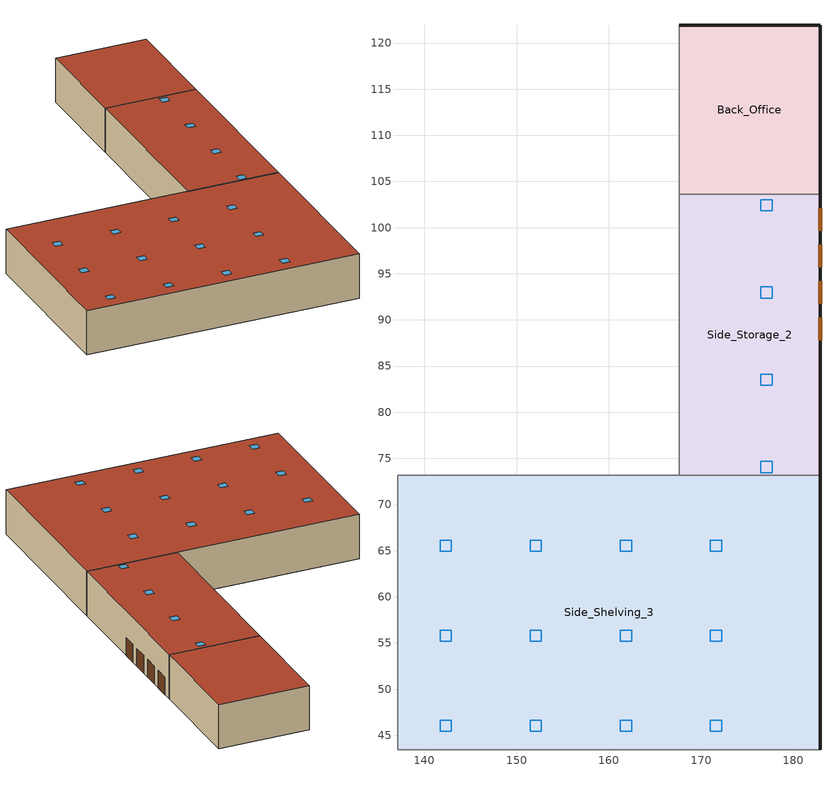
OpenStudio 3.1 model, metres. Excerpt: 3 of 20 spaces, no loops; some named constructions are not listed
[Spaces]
Side_Shelving_3
 floor ground (Surface 89 SlabOnOrBelowGradeF073): 182.88,73.15 182.88,43.43 137.16,43.43 137.16,73.15 z0
 wall outside (MetalFrameWallU055): 182.88,43.43 182.88,73.15 z0:7.62
 wall to Aisle_4: 137.16,73.15 137.16,43.43 z0:7.62
 wall to Back_Shelving/Refrig: 167.64,73.15 137.16,73.15 z0:7.62
 wall to Side_Shelving_4 (MetalFrameWallInterior): 137.16,43.43 182.88,43.43 z0:7.62
 wall to Side_Storage_2 (MetalFrameWallInterior): 182.88,73.15 167.64,73.15 z0:7.62
 roof outside (FlatNonresWoodFramingAndOtherRoofU034): 182.88,43.43 182.88,73.15 137.16,73.15 137.16,43.43 z7.62
 skylight (Base_AllCZ_Skylt-Gl-CurbMntU58): 172.21,55.17 172.21,56.39 170.99,56.39 170.99,55.17 z7.62; 142.95,64.92 142.95,66.14 141.73,66.14 141.73,64.92 z7.62; 162.46,64.92 162.46,66.14 161.24,66.14 161.24,64.92 z7.62; 172.21,64.92 172.21,66.14 170.99,66.14 170.99,64.92 z7.62; 172.21,45.42 172.21,46.63 170.99,46.63 170.99,45.42 z7.62; 162.46,45.42 162.46,46.63 161.24,46.63 161.24,45.42 z7.62; 142.95,45.42 142.95,46.63 141.73,46.63 141.73,45.42 z7.62; 152.7,45.42 152.7,46.63 151.49,46.63 151.49,45.42 z7.62; 162.46,55.17 162.46,56.39 161.24,56.39 161.24,55.17 z7.62; 152.7,55.17 152.7,56.39 151.49,56.39 151.49,55.17 z7.62; 152.7,64.92 152.7,66.14 151.49,66.14 151.49,64.92 z7.62; 142.95,55.17 142.95,56.39 141.73,56.39 141.73,55.17 z7.62
Back_Office
 floor ground (Surface 133 SlabOnOrBelowGradeF073): 182.88,121.92 182.88,103.63 167.64,103.63 167.64,121.92 z0
 wall outside (MetalFrameWallU055): 182.88,103.63 182.88,121.92 167.64,121.92 z0:7.62
 wall to Side_Storage_2 (MetalFrameWallInterior): 167.64,103.63 182.88,103.63 z0:7.62
 wall to Back_Storage_2 (MetalFrameWallInterior): 167.64,121.92 167.64,103.63 z0:7.62
 roof outside (FlatNonresWoodFramingAndOtherRoofU034): 182.88,103.63 182.88,121.92 167.64,121.92 167.64,103.63 z7.62
Side_Storage_2
 floor ground (Surface 115 SlabOnOrBelowGradeF073): 182.88,103.63 182.88,73.15 167.64,73.15 167.64,103.63 z0
 wall outside (MetalFrameWallU055): 182.88,73.15 182.88,103.63 z0:7.62
 wall to Back_Shelving/Refrig: 167.64,103.63 167.64,73.15 z0:7.62
 door (ExtOpaqueDoorU145): 182.88,87.78 182.88,90.22 / 182.88,91.74 182.88,94.18 / 182.88,95.71 182.88,98.15 / 182.88,99.67 182.88,102.11 z0:3.05
 roof outside (FlatNonresWoodFramingAndOtherRoofU034): 182.88,73.15 182.88,103.63 167.64,103.63 167.64,73.15 z7.62
 skylight (Base_AllCZ_Skylt-Gl-CurbMntU58): 177.7,101.8 177.7,103.02 176.48,103.02 176.48,101.8 z7.62; 177.7,73.46 177.7,74.68 176.48,74.68 176.48,73.46 z7.62; 177.7,82.91 177.7,84.12 176.48,84.12 176.48,82.91 z7.62; 177.7,92.35 177.7,93.57 176.48,93.57 176.48,92.35 z7.62
[Schedule:Day]
WaterMainCZ12Jan: 1, 0, 10.7778, 2, 0, 10.7778, 3, 0, 10.7778, 4, 0, 10.7778, 5, 0, 10.7778, 6, 0, 10.7778, 7, 0, 10.7778, 8, 0, 10.7778, 9, 0, 10.7778, 10, 0, 10.7778, 11, 0, 10.7778, 12, 0, 10.7778, 13, 0, 10.7778, 14, 0, 10.7778, 15, 0, 10.7778, 16, 0, 10.7778, 17, 0, 10.7778, 18, 0, 10.7778, 19, 0, 10.7778, 20, 0, 10.7778, 21, 0, 10.7778, 22, 0, 10.7778, 23, 0, 10.7778, 24, 0, 10.7778
WaterMainCZ12Feb: 1, 0, 10.8333, 2, 0, 10.8333, 3, 0, 10.8333, 4, 0, 10.8333, 5, 0, 10.8333, 6, 0, 10.8333, 7, 0, 10.8333, 8, 0, 10.8333, 9, 0, 10.8333, 10, 0, 10.8333, 11, 0, 10.8333, 12, 0, 10.8333, 13, 0, 10.8333, 14, 0, 10.8333, 15, 0, 10.8333, 16, 0, 10.8333, 17, 0, 10.8333, 18, 0, 10.8333, 19, 0, 10.8333, 20, 0, 10.8333, 21, 0, 10.8333, 22, 0, 10.8333, 23, 0, 10.8333, 24, 0, 10.8333
WaterMainCZ12Mar: 1, 0, 11.5, 2, 0, 11.5, 3, 0, 11.5, 4, 0, 11.5, 5, 0, 11.5, 6, 0, 11.5, 7, 0, 11.5, 8, 0, 11.5, 9, 0, 11.5, 10, 0, 11.5, 11, 0, 11.5, 12, 0, 11.5, 13, 0, 11.5, 14, 0, 11.5, 15, 0, 11.5, 16, 0, 11.5, 17, 0, 11.5, 18, 0, 11.5, 19, 0, 11.5, 20, 0, 11.5, 21, 0, 11.5, 22, 0, 11.5, 23, 0, 11.5, 24, 0, 11.5
WaterMainCZ12Apr: 1, 0, 12.5556, 2, 0, 12.5556, 3, 0, 12.5556, 4, 0, 12.5556, 5, 0, 12.5556, 6, 0, 12.5556, 7, 0, 12.5556, 8, 0, 12.5556, 9, 0, 12.5556, 10, 0, 12.5556, 11, 0, 12.5556, 12, 0, 12.5556, 13, 0, 12.5556, 14, 0, 12.5556, 15, 0, 12.5556, 16, 0, 12.5556, 17, 0, 12.5556, 18, 0, 12.5556, 19, 0, 12.5556, 20, 0, 12.5556, 21, 0, 12.5556, 22, 0, 12.5556, 23, 0, 12.5556, 24, 0, 12.5556
WaterMainCZ12May: 1, 0, 12.6111, 2, 0, 12.6111, 3, 0, 12.6111, 4, 0, 12.6111, 5, 0, 12.6111, 6, 0, 12.6111, 7, 0, 12.6111, 8, 0, 12.6111, 9, 0, 12.6111, 10, 0, 12.6111, 11, 0, 12.6111, 12, 0, 12.6111, 13, 0, 12.6111, 14, 0, 12.6111, 15, 0, 12.6111, 16, 0, 12.6111, 17, 0, 12.6111, 18, 0, 12.6111, 19, 0, 12.6111, 20, 0, 12.6111, 21, 0, 12.6111, 22, 0, 12.6111, 23, 0, 12.6111, 24, 0, 12.6111
WaterMainCZ12Jun: 1, 0, 14.4444, 2, 0, 14.4444, 3, 0, 14.4444, 4, 0, 14.4444, 5, 0, 14.4444, 6, 0, 14.4444, 7, 0, 14.4444, 8, 0, 14.4444, 9, 0, 14.4444, 10, 0, 14.4444, 11, 0, 14.4444, 12, 0, 14.4444, 13, 0, 14.4444, 14, 0, 14.4444, 15, 0, 14.4444, 16, 0, 14.4444, 17, 0, 14.4444, 18, 0, 14.4444, 19, 0, 14.4444, 20, 0, 14.4444, 21, 0, 14.4444, 22, 0, 14.4444, 23, 0, 14.4444, 24, 0, 14.4444
WaterMainCZ12Jul: 1, 0, 15.6667, 2, 0, 15.6667, 3, 0, 15.6667, 4, 0, 15.6667, 5, 0, 15.6667, 6, 0, 15.6667, 7, 0, 15.6667, 8, 0, 15.6667, 9, 0, 15.6667, 10, 0, 15.6667, 11, 0, 15.6667, 12, 0, 15.6667, 13, 0, 15.6667, 14, 0, 15.6667, 15, 0, 15.6667, 16, 0, 15.6667, 17, 0, 15.6667, 18, 0, 15.6667, 19, 0, 15.6667, 20, 0, 15.6667, 21, 0, 15.6667, 22, 0, 15.6667, 23, 0, 15.6667, 24, 0, 15.6667
WaterMainCZ12Aug: 1, 0, 16.2778, 2, 0, 16.2778, 3, 0, 16.2778, 4, 0, 16.2778, 5, 0, 16.2778, 6, 0, 16.2778, 7, 0, 16.2778, 8, 0, 16.2778, 9, 0, 16.2778, 10, 0, 16.2778, 11, 0, 16.2778, 12, 0, 16.2778, 13, 0, 16.2778, 14, 0, 16.2778, 15, 0, 16.2778, 16, 0, 16.2778, 17, 0, 16.2778, 18, 0, 16.2778, 19, 0, 16.2778, 20, 0, 16.2778, 21, 0, 16.2778, 22, 0, 16.2778, 23, 0, 16.2778, 24, 0, 16.2778
WaterMainCZ12Sep: 1, 0, 16, 2, 0, 16, 3, 0, 16, 4, 0, 16, 5, 0, 16, 6, 0, 16, 7, 0, 16, 8, 0, 16, 9, 0, 16, 10, 0, 16, 11, 0, 16, 12, 0, 16, 13, 0, 16, 14, 0, 16, 15, 0, 16, 16, 0, 16, 17, 0, 16, 18, 0, 16, 19, 0, 16, 20, 0, 16, 21, 0, 16, 22, 0, 16, 23, 0, 16, 24, 0, 16
WaterMainCZ12Oct: 1, 0, 15.7778, 2, 0, 15.7778, 3, 0, 15.7778, 4, 0, 15.7778, 5, 0, 15.7778, 6, 0, 15.7778, 7, 0, 15.7778, 8, 0, 15.7778, 9, 0, 15.7778, 10, 0, 15.7778, 11, 0, 15.7778, 12, 0, 15.7778, 13, 0, 15.7778, 14, 0, 15.7778, 15, 0, 15.7778, 16, 0, 15.7778, 17, 0, 15.7778, 18, 0, 15.7778, 19, 0, 15.7778, 20, 0, 15.7778, 21, 0, 15.7778, 22, 0, 15.7778, 23, 0, 15.7778, 24, 0, 15.7778
WaterMainCZ12Nov: 1, 0, 14, 2, 0, 14, 3, 0, 14, 4, 0, 14, 5, 0, 14, 6, 0, 14, 7, 0, 14, 8, 0, 14, 9, 0, 14, 10, 0, 14, 11, 0, 14, 12, 0, 14, 13, 0, 14, 14, 0, 14, 15, 0, 14, 16, 0, 14, 17, 0, 14, 18, 0, 14, 19, 0, 14, 20, 0, 14, 21, 0, 14, 22, 0, 14, 23, 0, 14, 24, 0, 14
WaterMainCZ12Dec: 1, 0, 11.7222, 2, 0, 11.7222, 3, 0, 11.7222, 4, 0, 11.7222, 5, 0, 11.7222, 6, 0, 11.7222, 7, 0, 11.7222, 8, 0, 11.7222, 9, 0, 11.7222, 10, 0, 11.7222, 11, 0, 11.7222, 12, 0, 11.7222, 13, 0, 11.7222, 14, 0, 11.7222, 15, 0, 11.7222, 16, 0, 11.7222, 17, 0, 11.7222, 18, 0, 11.7222, 19, 0, 11.7222, 20, 0, 11.7222, 21, 0, 11.7222, 22, 0, 11.7222, 23, 0, 11.7222, 24, 0, 11.7222
RetailOccupancySun: 1, 0, 0, 2, 0, 0, 3, 0, 0, 4, 0, 0, 5, 0, 0, 6, 0, 0, 7, 0, 0, 8, 0, 0, 9, 0, 0, 10, 0, 0.1, 11, 0, 0.2, 12, 0, 0.2, 13, 0, 0.4, 14, 0, 0.4, 15, 0, 0.4, 16, 0, 0.4, 17, 0, 0.4, 18, 0, 0.2, 19, 0, 0.1, 20, 0, 0, 21, 0, 0, 22, 0, 0, 23, 0, 0, 24, 0, 0
RetailOccupancyWD: 1, 0, 0, 2, 0, 0, 3, 0, 0, 4, 0, 0, 5, 0, 0, 6, 0, 0, 7, 0, 0, 8, 0, 0.1, 9, 0, 0.2, 10, 0, 0.5, 11, 0, 0.5, 12, 0, 0.7, 13, 0, 0.7, 14, 0, 0.7, 15, 0, 0.7, 16, 0, 0.8, 17, 0, 0.7, 18, 0, 0.5, 19, 0, 0.5, 20, 0, 0.3, 21, 0, 0.3, 22, 0, 0, 23, 0, 0, 24, 0, 0
RetailOccupancySat: 1, 0, 0, 2, 0, 0, 3, 0, 0, 4, 0, 0, 5, 0, 0, 6, 0, 0, 7, 0, 0, 8, 0, 0.1, 9, 0, 0.2, 10, 0, 0.5, 11, 0, 0.6, 12, 0, 0.8, 13, 0, 0.8, 14, 0, 0.8, 15, 0, 0.8, 16, 0, 0.8, 17, 0, 0.8, 18, 0, 0.6, 19, 0, 0.2, 20, 0, 0.2, 21, 0, 0.2, 22, 0, 0.1, 23, 0, 0, 24, 0, 0
OnDay: 1, 0, 1, 2, 0, 1, 3, 0, 1, 4, 0, 1, 5, 0, 1, 6, 0, 1, 7, 0, 1, 8, 0, 1, 9, 0, 1, 10, 0, 1, 11, 0, 1, 12, 0, 1, 13, 0, 1, 14, 0, 1, 15, 0, 1, 16, 0, 1, 17, 0, 1, 18, 0, 1, 19, 0, 1, 20, 0, 1, 21, 0, 1, 22, 0, 1, 23, 0, 1, 24, 0, 1
OffDay: 1, 0, 0, 2, 0, 0, 3, 0, 0, 4, 0, 0, 5, 0, 0, 6, 0, 0, 7, 0, 0, 8, 0, 0, 9, 0, 0, 10, 0, 0, 11, 0, 0, 12, 0, 0, 13, 0, 0, 14, 0, 0, 15, 0, 0, 16, 0, 0, 17, 0, 0, 18, 0, 0, 19, 0, 0, 20, 0, 0, 21, 0, 0, 22, 0, 0, 23, 0, 0, 24, 0, 0
RetailReceptacleSun: 1, 0, 0.05, 2, 0, 0.05, 3, 0, 0.05, 4, 0, 0.05, 5, 0, 0.05, 6, 0, 0.05, 7, 0, 0.05, 8, 0, 0.05, 9, 0, 0.1, 10, 0, 0.1, 11, 0, 0.4, 12, 0, 0.4, 13, 0, 0.6, 14, 0, 0.6, 15, 0, 0.6, 16, 0, 0.6, 17, 0, 0.6, 18, 0, 0.4, 19, 0, 0.2, 20, 0, 0.05, 21, 0, 0.05, 22, 0, 0.05, 23, 0, 0.05, 24, 0, 0.05
RetailReceptacleWD: 1, 0, 0.05, 2, 0, 0.05, 3, 0, 0.05, 4, 0, 0.05, 5, 0, 0.05, 6, 0, 0.05, 7, 0, 0.05, 8, 0, 0.2, 9, 0, 0.5, 10, 0, 0.9, 11, 0, 0.9, 12, 0, 0.9, 13, 0, 0.9, 14, 0, 0.9, 15, 0, 0.9, 16, 0, 0.9, 17, 0, 0.9, 18, 0, 0.9, 19, 0, 0.6, 20, 0, 0.6, 21, 0, 0.5, 22, 0, 0.2, 23, 0, 0.05, 24, 0, 0.05
RetailReceptacleSat: 1, 0, 0.05, 2, 0, 0.05, 3, 0, 0.05, 4, 0, 0.05, 5, 0, 0.05, 6, 0, 0.05, 7, 0, 0.05, 8, 0, 0.1, 9, 0, 0.3, 10, 0, 0.6, 11, 0, 0.9, 12, 0, 0.9, 13, 0, 0.9, 14, 0, 0.9, 15, 0, 0.9, 16, 0, 0.9, 17, 0, 0.9, 18, 0, 0.9, 19, 0, 0.5, 20, 0, 0.3, 21, 0, 0.3, 22, 0, 0.1, 23, 0, 0.05, 24, 0, 0.05
RetailInfiltrationSun: 1, 0, 1, 2, 0, 1, 3, 0, 1, 4, 0, 1, 5, 0, 1, 6, 0, 1, 7, 0, 1, 8, 0, 1, 9, 0, 0.25, 10, 0, 0.25, 11, 0, 0.25, 12, 0, 0.25, 13, 0, 0.25, 14, 0, 0.25, 15, 0, 0.25, 16, 0, 0.25, 17, 0, 0.25, 18, 0, 0.25, 19, 0, 0.25, 20, 0, 1, 21, 0, 1, 22, 0, 1, 23, 0, 1, 24, 0, 1
RetailInfiltrationWD: 1, 0, 1, 2, 0, 1, 3, 0, 1, 4, 0, 1, 5, 0, 1, 6, 0, 1, 7, 0, 0.25, 8, 0, 0.25, 9, 0, 0.25, 10, 0, 0.25, 11, 0, 0.25, 12, 0, 0.25, 13, 0, 0.25, 14, 0, 0.25, 15, 0, 0.25, 16, 0, 0.25, 17, 0, 0.25, 18, 0, 0.25, 19, 0, 0.25, 20, 0, 0.25, 21, 0, 0.25, 22, 0, 1, 23, 0, 1, 24, 0, 1
RetailInfiltrationSat: 1, 0, 1, 2, 0, 1, 3, 0, 1, 4, 0, 1, 5, 0, 1, 6, 0, 1, 7, 0, 0.25, 8, 0, 0.25, 9, 0, 0.25, 10, 0, 0.25, 11, 0, 0.25, 12, 0, 0.25, 13, 0, 0.25, 14, 0, 0.25, 15, 0, 0.25, 16, 0, 0.25, 17, 0, 0.25, 18, 0, 0.25, 19, 0, 0.25, 20, 0, 0.25, 21, 0, 0.25, 22, 0, 0.25, 23, 0, 1, 24, 0, 1
RetailLightsSun: 1, 0, 0.05, 2, 0, 0.05, 3, 0, 0.05, 4, 0, 0.05, 5, 0, 0.05, 6, 0, 0.05, 7, 0, 0.05, 8, 0, 0.05, 9, 0, 0.1, 10, 0, 0.1, 11, 0, 0.4, 12, 0, 0.4, 13, 0, 0.55, 14, 0, 0.55, 15, 0, 0.55, 16, 0, 0.55, 17, 0, 0.55, 18, 0, 0.4, 19, 0, 0.2, 20, 0, 0.05, 21, 0, 0.05, 22, 0, 0.05, 23, 0, 0.05, 24, 0, 0.05
RetailLightsWD: 1, 0, 0.05, 2, 0, 0.05, 3, 0, 0.05, 4, 0, 0.05, 5, 0, 0.05, 6, 0, 0.05, 7, 0, 0.05, 8, 0, 0.2, 9, 0, 0.5, 10, 0, 0.85, 11, 0, 0.85, 12, 0, 0.85, 13, 0, 0.85, 14, 0, 0.85, 15, 0, 0.85, 16, 0, 0.85, 17, 0, 0.85, 18, 0, 0.85, 19, 0, 0.55, 20, 0, 0.55, 21, 0, 0.5, 22, 0, 0.2, 23, 0, 0.05, 24, 0, 0.05
RetailLightsSat: 1, 0, 0.05, 2, 0, 0.05, 3, 0, 0.05, 4, 0, 0.05, 5, 0, 0.05, 6, 0, 0.05, 7, 0, 0.05, 8, 0, 0.1, 9, 0, 0.3, 10, 0, 0.55, 11, 0, 0.85, 12, 0, 0.85, 13, 0, 0.85, 14, 0, 0.85, 15, 0, 0.85, 16, 0, 0.85, 17, 0, 0.85, 18, 0, 0.85, 19, 0, 0.5, 20, 0, 0.3, 21, 0, 0.3, 22, 0, 0.1, 23, 0, 0.05, 24, 0, 0.05
RetailClgSetptSun: 1, 0, 29.4444, 2, 0, 29.4444, 3, 0, 29.4444, 4, 0, 29.4444, 5, 0, 29.4444, 6, 0, 29.4444, 7, 0, 29.4444, 8, 0, 29.4444, 9, 0, 23.8889, 10, 0, 23.8889, 11, 0, 23.8889, 12, 0, 23.8889, 13, 0, 23.8889, 14, 0, 23.8889, 15, 0, 23.8889, 16, 0, 23.8889, 17, 0, 23.8889, 18, 0, 23.8889, 19, 0, 23.8889, 20, 0, 29.4444, 21, 0, 29.4444, 22, 0, 29.4444, 23, 0, 29.4444, 24, 0, 29.4444
RetailClgSetptWD: 1, 0, 29.4444, 2, 0, 29.4444, 3, 0, 29.4444, 4, 0, 29.4444, 5, 0, 29.4444, 6, 0, 29.4444, 7, 0, 23.8889, 8, 0, 23.8889, 9, 0, 23.8889, 10, 0, 23.8889, 11, 0, 23.8889, 12, 0, 23.8889, 13, 0, 23.8889, 14, 0, 23.8889, 15, 0, 23.8889, 16, 0, 23.8889, 17, 0, 23.8889, 18, 0, 23.8889, 19, 0, 23.8889, 20, 0, 23.8889, 21, 0, 23.8889, 22, 0, 29.4444, 23, 0, 29.4444, 24, 0, 29.4444
RetailClgSetptSat: 1, 0, 29.4444, 2, 0, 29.4444, 3, 0, 29.4444, 4, 0, 29.4444, 5, 0, 29.4444, 6, 0, 29.4444, 7, 0, 23.8889, 8, 0, 23.8889, 9, 0, 23.8889, 10, 0, 23.8889, 11, 0, 23.8889, 12, 0, 23.8889, 13, 0, 23.8889, 14, 0, 23.8889, 15, 0, 23.8889, 16, 0, 23.8889, 17, 0, 23.8889, 18, 0, 23.8889, 19, 0, 23.8889, 20, 0, 23.8889, 21, 0, 23.8889, 22, 0, 23.8889, 23, 0, 29.4444, 24, 0, 29.4444
RetailHtgSetptSun: 1, 0, 15.5556, 2, 0, 15.5556, 3, 0, 15.5556, 4, 0, 15.5556, 5, 0, 15.5556, 6, 0, 15.5556, 7, 0, 15.5556, 8, 0, 15.5556, 9, 0, 21.1111, 10, 0, 21.1111, 11, 0, 21.1111, 12, 0, 21.1111, 13, 0, 21.1111, 14, 0, 21.1111, 15, 0, 21.1111, 16, 0, 21.1111, 17, 0, 21.1111, 18, 0, 21.1111, 19, 0, 21.1111, 20, 0, 15.5556, 21, 0, 15.5556, 22, 0, 15.5556, 23, 0, 15.5556, 24, 0, 15.5556
RetailHtgSetptWD: 1, 0, 15.5556, 2, 0, 15.5556, 3, 0, 15.5556, 4, 0, 15.5556, 5, 0, 15.5556, 6, 0, 15.5556, 7, 0, 21.1111, 8, 0, 21.1111, 9, 0, 21.1111, 10, 0, 21.1111, 11, 0, 21.1111, 12, 0, 21.1111, 13, 0, 21.1111, 14, 0, 21.1111, 15, 0, 21.1111, 16, 0, 21.1111, 17, 0, 21.1111, 18, 0, 21.1111, 19, 0, 21.1111, 20, 0, 21.1111, 21, 0, 21.1111, 22, 0, 15.5556, 23, 0, 15.5556, 24, 0, 15.5556
RetailHtgSetptSat: 1, 0, 15.5556, 2, 0, 15.5556, 3, 0, 15.5556, 4, 0, 15.5556, 5, 0, 15.5556, 6, 0, 15.5556, 7, 0, 21.1111, 8, 0, 21.1111, 9, 0, 21.1111, 10, 0, 21.1111, 11, 0, 21.1111, 12, 0, 21.1111, 13, 0, 21.1111, 14, 0, 21.1111, 15, 0, 21.1111, 16, 0, 21.1111, 17, 0, 21.1111, 18, 0, 21.1111, 19, 0, 21.1111, 20, 0, 21.1111, 21, 0, 21.1111, 22, 0, 21.1111, 23, 0, 15.5556, 24, 0, 15.5556
Schedule:Day #1; Schedule:Day #8; Schedule:Day #10; Schedule:Day #12; Schedule:Day #14; Schedule:Day #16; Schedule:Day #24; Schedule:Day #32; Schedule:Day #34; Schedule:Day #36; Schedule:Day #38: 24, 0, 131.882
Schedule:Day #18; Schedule:Day #20; Schedule:Day #40; Schedule:Day #42: 24, 0, 219.803
Schedule:Day #22; Schedule:Day #26; Schedule:Day #27; Schedule:Day #28; Schedule:Day #30: 24, 0, 146.536
[Schedule:Week]
WaterMainCZ12AprWk: WaterMainCZ12Apr, WaterMainCZ12Apr, WaterMainCZ12Apr, WaterMainCZ12Apr, WaterMainCZ12Apr, WaterMainCZ12Apr, WaterMainCZ12Apr, WaterMainCZ12Apr, WaterMainCZ12Apr, WaterMainCZ12Apr, WaterMainCZ12Apr, WaterMainCZ12Apr
WaterMainCZ12MayWk: WaterMainCZ12May, WaterMainCZ12May, WaterMainCZ12May, WaterMainCZ12May, WaterMainCZ12May, WaterMainCZ12May, WaterMainCZ12May, WaterMainCZ12May, WaterMainCZ12May, WaterMainCZ12May, WaterMainCZ12May, WaterMainCZ12May
WaterMainCZ12JunWk: WaterMainCZ12Jun, WaterMainCZ12Jun, WaterMainCZ12Jun, WaterMainCZ12Jun, WaterMainCZ12Jun, WaterMainCZ12Jun, WaterMainCZ12Jun, WaterMainCZ12Jun, WaterMainCZ12Jun, WaterMainCZ12Jun, WaterMainCZ12Jun, WaterMainCZ12Jun
WaterMainCZ12JulWk: WaterMainCZ12Jul, WaterMainCZ12Jul, WaterMainCZ12Jul, WaterMainCZ12Jul, WaterMainCZ12Jul, WaterMainCZ12Jul, WaterMainCZ12Jul, WaterMainCZ12Jul, WaterMainCZ12Jul, WaterMainCZ12Jul, WaterMainCZ12Jul, WaterMainCZ12Jul
WaterMainCZ12AugWk: WaterMainCZ12Aug, WaterMainCZ12Aug, WaterMainCZ12Aug, WaterMainCZ12Aug, WaterMainCZ12Aug, WaterMainCZ12Aug, WaterMainCZ12Aug, WaterMainCZ12Aug, WaterMainCZ12Aug, WaterMainCZ12Aug, WaterMainCZ12Aug, WaterMainCZ12Aug
WaterMainCZ12SepWk: WaterMainCZ12Sep, WaterMainCZ12Sep, WaterMainCZ12Sep, WaterMainCZ12Sep, WaterMainCZ12Sep, WaterMainCZ12Sep, WaterMainCZ12Sep, WaterMainCZ12Sep, WaterMainCZ12Sep, WaterMainCZ12Sep, WaterMainCZ12Sep, WaterMainCZ12Sep
WaterMainCZ12OctWk: WaterMainCZ12Oct, WaterMainCZ12Oct, WaterMainCZ12Oct, WaterMainCZ12Oct, WaterMainCZ12Oct, WaterMainCZ12Oct, WaterMainCZ12Oct, WaterMainCZ12Oct, WaterMainCZ12Oct, WaterMainCZ12Oct, WaterMainCZ12Oct, WaterMainCZ12Oct
WaterMainCZ12NovWk: WaterMainCZ12Nov, WaterMainCZ12Nov, WaterMainCZ12Nov, WaterMainCZ12Nov, WaterMainCZ12Nov, WaterMainCZ12Nov, WaterMainCZ12Nov, WaterMainCZ12Nov, WaterMainCZ12Nov, WaterMainCZ12Nov, WaterMainCZ12Nov, WaterMainCZ12Nov
WaterMainCZ12DecWk: WaterMainCZ12Dec, WaterMainCZ12Dec, WaterMainCZ12Dec, WaterMainCZ12Dec, WaterMainCZ12Dec, WaterMainCZ12Dec, WaterMainCZ12Dec, WaterMainCZ12Dec, WaterMainCZ12Dec, WaterMainCZ12Dec, WaterMainCZ12Dec, WaterMainCZ12Dec
RetailOccupancyWk: RetailOccupancySun, RetailOccupancyWD, RetailOccupancyWD, RetailOccupancyWD, RetailOccupancyWD, RetailOccupancyWD, RetailOccupancySat, RetailOccupancySun, OnDay, OffDay, RetailOccupancySun, RetailOccupancySun
RetailReceptacleWk: RetailReceptacleSun, RetailReceptacleWD, RetailReceptacleWD, RetailReceptacleWD, RetailReceptacleWD, RetailReceptacleWD, RetailReceptacleSat, RetailReceptacleSun, OnDay, OffDay, RetailReceptacleSun, RetailReceptacleSun
RetailInfiltrationWk: RetailInfiltrationSun, RetailInfiltrationWD, RetailInfiltrationWD, RetailInfiltrationWD, RetailInfiltrationWD, RetailInfiltrationWD, RetailInfiltrationSat, RetailInfiltrationSun, RetailInfiltrationWD, RetailInfiltrationWD, RetailInfiltrationSun, RetailInfiltrationSun
RetailLightsWk: RetailLightsSun, RetailLightsWD, RetailLightsWD, RetailLightsWD, RetailLightsWD, RetailLightsWD, RetailLightsSat, RetailLightsSun, OnDay, OffDay, RetailLightsSun, RetailLightsSun
RetailClgSetptWk: RetailClgSetptSun, RetailClgSetptWD, RetailClgSetptWD, RetailClgSetptWD, RetailClgSetptWD, RetailClgSetptWD, RetailClgSetptSat, RetailClgSetptSun, RetailClgSetptWD, RetailClgSetptWD, RetailClgSetptSun, RetailClgSetptSun
RetailHtgSetptWk: RetailHtgSetptSun, RetailHtgSetptWD, RetailHtgSetptWD, RetailHtgSetptWD, RetailHtgSetptWD, RetailHtgSetptWD, RetailHtgSetptSat, RetailHtgSetptSun, RetailHtgSetptWD, RetailHtgSetptWD, RetailHtgSetptSun, RetailHtgSetptSun
